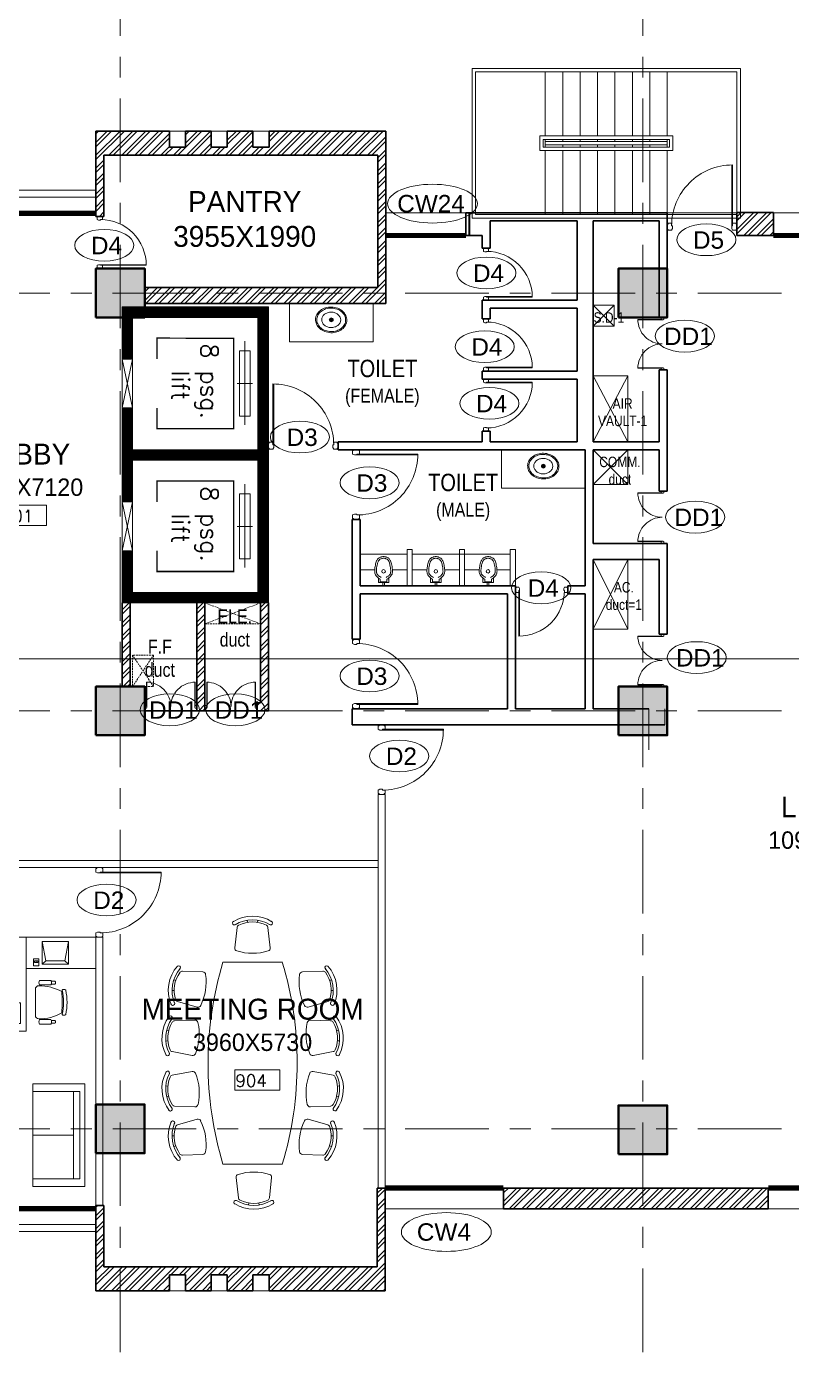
# Model space of a CAD drawing. Header units: millimetres. Extents: x 24487468 to 24959437, y -333213 to 842934.
# Drawn here: x 24738938 to 24749914, y 480917 to 500037 of the extents above; entities that cross this region are included whole.
import ezdxf

# ---------------------------------------------------------------- set-up
doc = ezdxf.new("R2010")
doc.units = ezdxf.units.MM
doc.header["$MEASUREMENT"] = 0
doc.linetypes.add('Centreline', pattern=[21, 12, -3, 3, -3])
doc.linetypes.add('DASHED2', pattern=[0.375, 0.25, -0.125])
doc.layers.get('0').update_dxf_attribs({"lineweight": 5})
for name, color, linetype, lineweight in [('A 0.13 dw', 175, 'Continuous', 5), ('A 0.13furniture', 30, 'Continuous', 0), ('A 0.13parapet partition', 32, 'Continuous', 13), ('A DW', 27, 'Continuous', 13), ('A-DIM', 155, 'Continuous', 9), ('AA-revised text', 52, 'Continuous', 9), ('COLUMN', 12, 'Continuous', 40), ('D-DIM', 63, 'Continuous', 15), ('DIM', 183, 'Continuous', 5), ('Fixture', 181, 'Continuous', 9), ('HACTH', 8, 'Continuous', 0), ('hatch', 9, 'Continuous', 0), ('p1 plan grid lck', 6, 'Continuous', 5), ('room number', 99, 'Continuous', 20), ('stair', 231, 'Continuous', 13), ('text', 7, 'Continuous', 15), ('TEXT ROOM', 3, 'Continuous', 15), ('wall', 53, 'Continuous', 15), ('Wall1', 37, 'Continuous', 30), ('WALL2', 4, 'Continuous', 15), ('win shutters', 140, 'Continuous', 25), ('WINDOWS', 4, 'Continuous', 9)]:
    doc.layers.add(name, color=color, linetype=linetype, lineweight=lineweight)
doc.styles.add('arial', font='times.ttf')
doc.styles.add('ATTR', font='romans.shx', dxfattribs={"width": 0.8, "height": 0.48})
doc.styles.add('LABEL', font='arial.ttf', dxfattribs={"height": 18})
doc.styles.add('ordinary', font='arial.ttf')
doc.styles.add('ROMANS', font='romans__.ttf')
doc.styles.add('sansserif', font='sanss___.ttf')

# ---------------------------------------------------------------- blocks, each defined once
blk = doc.blocks.new('column 350')
at = {"layer": 'COLUMN', "ltscale": 100}
h = blk.add_hatch(color=256, dxfattribs=at)
h.dxf.hatch_style = 1
h.paths.add_polyline_path([(1327.5, 1037.5), (627.5, 1037.5), (627.5, 337.5), (1327.5, 337.5)])
blk.add_lwpolyline([(627.5, 1037.5), (1327.5, 1037.5), (1327.5, 337.5), (627.5, 337.5)], close=True, dxfattribs=at)
blk = doc.blocks.new('fdfsdf')
at = {"layer": 'D-DIM', "linetype": 'Continuous', "ltscale": 1000, "const_width": 150}
blk.add_lwpolyline([(942, 1688), (1617, 1688), (1617, -262), (-433, -262), (-433, 1688), (242, 1688)], dxfattribs=at)
at = {"layer": 'hatch'}
for p, q in [((1059, 0), (123, 0)), ((591, -107), (591, 109))]:
    blk.add_line(p, q, dxfattribs=at)
at = {"layer": 'WALL2'}
for p, q in [((123, 0), (0, 0)), ((1199, 0), (1059, 0))]:
    blk.add_line(p, q, dxfattribs=at)
at = {"layer": 'WALL2', "linetype": 'Continuous', "ltscale": 1000, "const_width": 20}
blk.add_lwpolyline([(242, 1263), (-58, 1263), (-58, 163), (1242, 163), (1242, 1263), (942, 1263)], dxfattribs=at)
at = {"layer": 'WALL2'}
blk.add_lwpolyline([(1059, -76), (123, -76), (123, 76), (1059, 76)], close=True, dxfattribs=at)
blk = doc.blocks.new('fewe')
at = {"layer": 'A DW', "ltscale": 1000}
for p, q in [((750, 1950), (1450, 2100)), ((750, 2100), (1450, 1950)), ((750, 2100), (1450, 2100)), ((1450, 1950), (750, 1950))]:
    blk.add_line(p, q, dxfattribs=at)
at = {"layer": 'D-DIM', "linetype": 'Continuous', "ltscale": 1000}
for points in [[(750, 1950), (750, 2100), (0, 2100), (0, 0), (2200, 0), (2200, 2100), (1450, 2100), (1450, 1950)], [(750, 1950), (150, 1950), (150, 150), (2050, 150), (2050, 1950), (1450, 1950)]]:
    blk.add_lwpolyline(points, dxfattribs=at)
at = {"layer": 'D-DIM', "linetype": 'Continuous'}
blk.add_blockref('fdfsdf', (508, 337), dxfattribs=at)
at = {"layer": 'AA-revised text', "ltscale": 1000, "insert": (1713, 720), "char_height": 250, "width": 1259.28, "attachment_point": 1, "rotation": 180, "style": 'sansserif'}
blk.add_mtext('\\pi40.354;{\\Fromans|c0;8 psg.\\P\\pi427.26;lift}', dxfattribs=at)
blk = doc.blocks.new('S')
at = {"layer": 'stair', "extrusion": (0, 0, -1), "xscale": -1, "zscale": -1, "rotation": 270.0000000800413}
for p in [(-19800978, -159842), (-19800978, -161892)]:
    blk.add_blockref('fewe', p, dxfattribs=at)
blk = doc.blocks.new('Door1000-flat-3')
at = {"layer": 'A 0.13 dw'}
for p, q in [((-38, 0), (-38, -12)), ((38, 0), (-38, 0)), ((-38, -12), (-50, -12)), ((-50, -12), (-50, -63)), ((-50, -63), (-25, -75)), ((-25, -75), (12, -75)), ((12, -75), (12, -63)), ((12, -63), (50, -63)), ((38, -12), (38, 0)), ((50, -12), (38, -12)), ((50, -63), (50, -12)), ((-50, -937), (-25, -925)), ((-50, -988), (-50, -937)), ((-25, -925), (12, -925)), ((12, -925), (12, -937)), ((12, -925), (886, -925)), ((12, -937), (50, -937)), ((12, -937), (886, -937)), ((50, -937), (50, -988)), ((-38, -988), (-50, -988)), ((-38, -1000), (-38, -988)), ((38, -1000), (-38, -1000)), ((50, -988), (38, -988)), ((38, -988), (38, -1000))]:
    blk.add_line(p, q, dxfattribs=at)
blk.add_lwpolyline([(886, -937), (886, -937, 0.414214), (12, -63)], format="xyb", dxfattribs=at)
blk = doc.blocks.new('URINAL-flat-2-flat-1')
at = {"layer": 'Fixture'}
for p, q in [((34889, -102468), (34850, -102468)), ((34898, -102606), (34898, -102366)), ((34850, -102492), (34889, -102492))]:
    blk.add_line(p, q, dxfattribs=at)
for points in [[(34803, -102431, 0.015307), (34788, -102408, 0.030235), (34770, -102387, 0.085356), (34740, -102364, 0.063817), (34717, -102355, 0.036492), (34698, -102352, 0.026744), (34678, -102352, 0.018274), (34658, -102353, 0.011125), (34636, -102356, 0.014084), (34600, -102362, 0.025138), (34565, -102370, 0.031939), (34540, -102380, 0.032616), (34523, -102389, 0.107254), (34494, -102415, 0.068619), (34485, -102434, 0.025503), (34482, -102447, 0.015887), (34479, -102459, 0.009468), (34476, -102479)], [(34803, -102528, -0.015299), (34787, -102551, -0.030229), (34770, -102572, -0.085355), (34740, -102595, -0.063823), (34717, -102604, -0.036496), (34698, -102607, -0.026747), (34678, -102607, -0.018276), (34657, -102606, -0.011126), (34636, -102603, -0.014084), (34600, -102597, -0.025138), (34565, -102589, -0.031939), (34540, -102579, -0.032616), (34523, -102570, -0.107254), (34494, -102543, -0.068619), (34485, -102524, -0.025503), (34482, -102512, -0.015887), (34479, -102499, -0.009468), (34476, -102479)], [(34777, -102444, 0.008503), (34763, -102422, 0.017924), (34752, -102408, 0.030377), (34741, -102396, 0.126288), (34715, -102381, 0.028405), (34706, -102379, 0.02339), (34696, -102377, 0.02717), (34679, -102377, 0.018325), (34660, -102378, 0.011123), (34640, -102380, 0.018446), (34598, -102387, 0.021502), (34573, -102394, 0.022313), (34555, -102400, 0.029677), (34540, -102407, 0.038753), (34528, -102415, 0.155552), (34509, -102442, 0.025477), (34506, -102452, 0.015887), (34504, -102463, 0.009489), (34501, -102482)], [(34777, -102515, -0.008503), (34762, -102537, -0.017924), (34752, -102551, -0.030377), (34741, -102563, -0.126288), (34715, -102578, -0.028405), (34706, -102580, -0.02339), (34696, -102582, -0.02717), (34679, -102582, -0.018325), (34660, -102581, -0.011123), (34640, -102579, -0.018446), (34598, -102571, -0.021502), (34573, -102565, -0.022313), (34555, -102559, -0.029677), (34540, -102552, -0.038753), (34528, -102543, -0.155552), (34509, -102516, -0.025477), (34506, -102507, -0.015887), (34504, -102495, -0.009489), (34501, -102476)]]:
    blk.add_lwpolyline(points, format="xyb", dxfattribs=at)
for points in [[(34786, -102405), (34850, -102405), (34850, -102555), (34785, -102555)], [(34803, -102431), (34839, -102431), (34839, -102528), (34803, -102528)]]:
    blk.add_lwpolyline(points, dxfattribs=at)
blk.add_circle((34690, -102479), 25.6, dxfattribs=at)
blk = doc.blocks.new('eg e-flat-1')
at = {"layer": 'Fixture'}
for p, q in [((-349, 195), (-349, -355)), ((851, 195), (851, -355)), ((269, -41), (232, -41)), ((251, -59), (251, -22)), ((851, -355), (-349, -355))]:
    blk.add_line(p, q, dxfattribs=at)
at = {"layer": 'Fixture', "linetype": 'Continuous'}
for points in [[(475, -48, 0.117634), (461, 21, 0.104469), (414, 84, 0.090016), (344, 126, 0.08192), (256, 144, 0.08192), (168, 132, 0.090016), (96, 95, 0.104469), (44, 35, 0.117634), (26, -33, 0.117634), (40, -102, 0.104469), (87, -166, 0.090016), (157, -207, 0.08192), (245, -225, 0.08192), (333, -213, 0.090016), (405, -176, 0.104469), (457, -116, 0.117634)], [(458, -44, 0.118622), (444, 19, 0.104678), (399, 76, 0.089562), (334, 113, 0.081185), (253, 128, 0.081185), (171, 116, 0.089562), (106, 80, 0.104678), (59, 25, 0.118622), (43, -38, 0.118622), (57, -100, 0.104678), (102, -157, 0.089562), (167, -194, 0.081185), (248, -209, 0.081185), (330, -197, 0.089562), (396, -162, 0.104678), (442, -106, 0.118622)], [(387, -42, 0.118283), (377, -1, 0.104607), (348, 37, 0.089718), (305, 61, 0.081436), (252, 70, 0.081436), (198, 62, 0.089718), (155, 39, 0.104607), (124, 2, 0.118283), (114, -39, 0.118283), (124, -80, 0.104607), (153, -118, 0.089718), (196, -142, 0.081436), (249, -152, 0.081436), (303, -143, 0.089718), (346, -120, 0.104607), (377, -83, 0.118283)]]:
    blk.add_lwpolyline(points, format="xyb", close=True, dxfattribs=at)
at = {"layer": 'Fixture'}
for radius in [27.6, 18.4]:
    blk.add_circle((251, -41), radius, dxfattribs=at)
blk = doc.blocks.new('md1')
at = {"layer": 'A 0.13 dw'}
for p, q in [((-924, 1799), (-936, 1799)), ((-936, 1799), (-936, 1748)), ((-936, 1748), (-911, 1736)), ((-924, 1811), (-924, 1799)), ((-848, 1811), (-924, 1811)), ((-911, 1736), (-874, 1736)), ((-874, 1736), (-874, 1748)), ((-874, 1748), (-836, 1748)), ((-874, 1748), (0, 1748)), ((-874, 1736), (0, 1736)), ((-848, 1799), (-848, 1811)), ((-836, 1799), (-848, 1799)), ((-836, 1748), (-836, 1799)), ((-936, 0), (-911, 12)), ((-936, -51), (-936, 0)), ((-911, 12), (-874, 12)), ((-874, 12), (-874, 0)), ((-874, 12), (0, 12)), ((-874, 0), (-836, 0)), ((-874, 0), (0, 0)), ((-836, 0), (-836, -51)), ((-924, -51), (-936, -51)), ((-924, -63), (-924, -51)), ((-848, -63), (-924, -63)), ((-836, -51), (-848, -51)), ((-848, -51), (-848, -63))]:
    blk.add_line(p, q, dxfattribs=at)
for points in [[(0, 1748), (0, 1748, -0.414214), (-874, 874)], [(0, 0), (0, 0, 0.414214), (-874, 874)]]:
    blk.add_lwpolyline(points, format="xyb", dxfattribs=at)
blk = doc.blocks.new('tiolet2')
at = {"ltscale": 100}
for p, q in [((-464, -320), (-464, -908)), ((-234, -550), (-234, -320))]:
    blk.add_line(p, q, dxfattribs=at)
at = {"layer": 'A 0.13parapet partition', "linetype": 'Continuous', "extrusion": (7.45024e-07, -7.45024e-07, 1)}
for p, q in [((-3934, 1445), (-3934, 1969, 0)), ((-3934, 1969, 0), (-3859, 1969, 0)), ((-3859, 1445, 0), (-3859, 1969, 0)), ((-3184, 1445, 0), (-3184, 1969, 0)), ((-3184, 1969, 0), (-3109, 1969, 0)), ((-3109, 1445, 0), (-3109, 1969, 0)), ((-2454, 1445, 0), (-2454, 1969, 0)), ((-2454, 1969, 0), (-2379, 1969, 0)), ((-2379, 1445, 0), (-2379, 1969, 0))]:
    blk.add_line(p, q, dxfattribs=at)
at = {"layer": 'Fixture', "extrusion": (7.45024e-07, -7.45024e-07, 1)}
for p, q in [((-4609, 1899, 0), (-3934, 1899, 0)), ((-3859, 1899, 0), (-2984, 1899, 0)), ((-3109, 1899, 0), (-2454, 1899, 0)), ((-4144, 1674, 0), (-3934, 1674, 0)), ((-3394, 1674, 0), (-3184, 1674, 0)), ((-2644, 1674, 0), (-2454, 1674, 0))]:
    blk.add_line(p, q, dxfattribs=at)
at = {"layer": 'Fixture', "extrusion": (-7.45024e-07, -7.45024e-07, 1)}
for p, q in [((-4399, 1674, 0), (-4610, 1674, 0)), ((-3649, 1674, 0), (-3860, 1674, 0)), ((-2899, 1674, 0), (-3110, 1674, 0))]:
    blk.add_line(p, q, dxfattribs=at)
at = {"layer": 'HACTH', "ltscale": 100}
for p, q in [((-964, 5175), (-1264, 5475)), ((-1264, 5175), (-964, 5475)), ((-964, 5475), (-1264, 5475)), ((-964, 5475), (-964, 5175)), ((-1264, 5175), (-964, 5175)), ((-764, 4462), (-1264, 4462)), ((-1264, 4462), (-764, 3515)), ((-1264, 3515), (-764, 4462)), ((-764, 4462), (-764, 3515)), ((-1264, 3400), (-764, 2900)), ((-1264, 2900), (-764, 3400)), ((-764, 3400), (-764, 2900)), ((-1264, 2900), (-764, 2900)), ((-764, 825), (-1264, 1825)), ((-1264, 825), (-764, 1825)), ((-764, 1825), (-764, 825)), ((-764, 825), (-1264, 825))]:
    blk.add_line(p, q, dxfattribs=at)
at = {"layer": 'hatch', "ltscale": 100}
blk.add_line((-464, -320), (-464, -550), dxfattribs=at)
at = {"layer": 'Wall1', "ltscale": 100}
for p, q in [((-3041, 6475), (-3041, 6800)), ((-3041, 6800), (-200, 6800)), ((-200, 5295), (-200, 6800)), ((-2744, 6685), (-2744, 6295)), ((-1494, 6685), (-2744, 6685)), ((-1494, 6685), (-1494, 5545)), ((-315, 6685), (-1264, 6685)), ((-1264, 6685), (-1264, 3515)), ((-315, 5295), (-315, 6685)), ((-3041, 6475), (-2976, 6475)), ((-3041, 6475), (-2859, 6475)), ((-2859, 6475), (-2859, 6295)), ((-2859, 6295), (-2744, 6295)), ((-2859, 5545), (-2859, 5280)), ((-1494, 5545), (-2859, 5545)), ((-1264, 5650), (-1264, 3520)), ((-2744, 5430), (-2744, 5280)), ((-1494, 5430), (-2744, 5430)), ((-1494, 5430), (-1494, 4530)), ((-2859, 5280), (-2744, 5280)), ((-200, 5295), (-315, 5295)), ((-2859, 4530), (-2859, 4415)), ((-2859, 4530), (-1494, 4530)), ((-2859, 4415), (-1494, 4415)), ((-1494, 4415), (-1494, 3515)), ((-315, 3515), (-315, 4545)), ((-200, 4545), (-315, 4545)), ((-200, 3400), (-200, 4545)), ((-2859, 3665), (-2859, 3515)), ((-2744, 3665), (-2859, 3665)), ((-2744, 3665), (-2744, 3515)), ((-4924, 3515), (-2859, 3515)), ((-4924, 3515), (-4924, 3400)), ((-2744, 3515), (-1494, 3515)), ((-1264, 3515), (-1079, 3515)), ((-1164, 3515), (-315, 3515)), ((-4924, 3400), (-1379, 3400)), ((-1379, 3400), (-1379, 1445)), ((-1264, 3400), (-1264, 2055)), ((-1264, 3400), (-315, 3400)), ((-1264, 3400), (-1079, 3400)), ((-1264, 3290), (-1264, 2055)), ((-1164, 3400), (-315, 3400)), ((-315, 2805), (-315, 3400)), ((-200, 2805), (-200, 3405)), ((-200, 2805), (-315, 2805)), ((-4724, 680), (-4724, 2400)), ((-4609, 2400), (-4724, 2400)), ((-4609, 1445), (-4609, 2400)), ((-200, 2055), (-1264, 2055)), ((-200, 2055), (-1264, 2055)), ((-200, 750), (-200, 2055)), ((-1264, 1825), (-1264, -320)), ((-315, 1825), (-1264, 1825)), ((-315, 750), (-315, 1825)), ((-4609, 1445), (-2379, 1445)), ((-2379, 1445), (-2379, -320)), ((-1629, 1445), (-1379, 1445)), ((-1629, 1330), (-1629, 1445)), ((-4609, 680), (-4609, 1330)), ((-4609, 1330), (-2494, 1330)), ((-2494, -320), (-2494, 1330)), ((-2379, -320), (-2379, 1295)), ((-1629, 1330), (-1379, 1330)), ((-1379, 1330), (-1379, -320)), ((-4609, 680), (-4724, 680)), ((-200, 750), (-315, 750)), ((-4724, -320), (-4724, -550)), ((-2494, -320), (-4724, -320)), ((-1379, -320), (-2379, -320)), ((-464, -320), (-1264, -320)), ((-234, -550), (-4724, -550))]:
    blk.add_line(p, q, dxfattribs=at)
at = {"layer": 'A 0.13 dw', "xscale": 0.7499724901504649, "yscale": 0.7499724901504649, "zscale": 0.7499724901504649}
for p in [(-2802, 6295), (-2802, 5280)]:
    blk.add_blockref('Door1000-flat-3', p, dxfattribs=at)
at = {"layer": 'A 0.13 dw', "yscale": 0.7499724901504649, "zscale": 0.7499724901504649}
for p, xscale, rotation in [((-2802, 3665), -0.7499724901504649, 180), ((-1629, 1388), 0.7499724901504649, 270)]:
    blk.add_blockref('Door1000-flat-3', p, dxfattribs=dict(at, xscale=xscale, rotation=rotation))
at = {"layer": 'A 0.13 dw', "xscale": -1}
for p, rotation in [((-4924, 3458), 270), ((-4666, 2400), 180)]:
    blk.add_blockref('Door1000-flat-3', p, dxfattribs=dict(at, rotation=rotation))
at = {"layer": 'A 0.13 dw'}
blk.add_blockref('Door1000-flat-3', (-4666, 680), dxfattribs=at)
at = {"layer": 'Fixture', "extrusion": (7.45024e-07, -7.45024e-07, 1), "xscale": -1, "rotation": 89.99999733613608}
for p in [(-106751, 36343, 0), (-106001, 36343, 0), (-105251, 36343, 0)]:
    blk.add_blockref('URINAL-flat-2-flat-1', p, dxfattribs=at)
at = {"layer": 'wall'}
for p in [(-5274, 5305), (-2230, 3205)]:
    blk.add_blockref('eg e-flat-1', p, dxfattribs=at)
at = {"layer": 'WALL2', "xscale": -0.4001994771859112, "yscale": 0.4001994771859112, "zscale": 0.4001994771859112}
blk.add_blockref('md1', (-622, 4570), dxfattribs=at)
at = {"layer": 'WALL2', "xscale": 0.4001994771859112, "yscale": 0.4001994771859112, "zscale": 0.4001994771859112, "rotation": 180}
for p in [(-622, 2780), (-622, 725)]:
    blk.add_blockref('md1', p, dxfattribs=at)
at = {"layer": 'text', "attachment_point": 2, "style": 'LABEL'}
for s, insert, char_height, width in [('\\pi-450,l600,t600;{\\fTechnic|b0|i0|c2|p2; S.D-1}', (-1137, 5373), 150, 4499.81), ('{\\fTechnic|b0|i0|c2|p2;TOILET\\P\\H0.8x;(FEMALE)}', (-4289, 4692), 250, 5130.9), ('\\pi-450,l600,t600;{\\fTechnic|b0|i0|c2|p2;AIR \\PVAULT-1}', (-916, 4139), 150, 4499.81), ('\\pi-450,l600,t600;{\\fTechnic|b0|i0|c2|p2;COMM.\\Pduct}', (-955, 3300), 150, 4499.81), ('{\\fTechnic|b0|i0|c2|p2;TOILET\\P\\H0.8x;(MALE)}', (-3130, 3055), 250, 5990.03), ('\\pi-450,l600,t600;{\\fTechnic|b0|i0|c2|p2;AC.\\Pduct=1}', (-898, 1500), 150, 4499.81)]:
    blk.add_mtext(s, dxfattribs=dict(at, insert=insert, char_height=char_height, width=width))
blk = doc.blocks.new('GHE3')
for p, q in [((-240, -75), (-208, -347)), ((240, -75), (208, -347)), ((-72, -445), (-67, -417)), ((72, -445), (67, -417))]:
    blk.add_line(p, q)
for centre, radius, start, end in [((0, -723), 723, 72.9702, 107.0298), ((-200, -70), 40, 107.0298, 186.638), ((200, -70), 40, 353.362, 72.9702), ((-168, -342), 40, 186.638, 243.2448), ((168, -342), 40, 296.7552, 353.362), ((-244, -407), 25.7, 44.8037, 252.3226), ((0, -8), 493, 237.851, 302.149), ((0, -8), 443, 237.7706, 302.2294), ((0, -8), 414, 243.2448, 296.7552), ((244, -407), 25.7, 287.6774, 135.1963)]:
    blk.add_arc(centre, radius, start, end)
blk = doc.blocks.new('A$C5AC834D6')
at = {"layer": 'A 0.13furniture'}
for p, q in [((1220, 2767), (1219, 2733)), ((1846, 2854), (1855, 2821)), ((2017, 2867), (2014, 2833)), ((2249, 2445), (2186, 2764)), ((925, 2275), (911, 2600)), ((1051, 2740), (1062, 2708)), ((1485, 2365), (1397, 2678)), ((1683, 2401), (1695, 2725)), ((771, 1955), (771, 1007)), ((3989, 1955), (3989, 1007)), ((555, 1745), (232, 1708)), ((4221, 1767), (4543, 1730)), ((116, 1547), (150, 1541)), ((4660, 1569), (4626, 1563)), ((116, 1376), (150, 1382)), ((4660, 1398), (4626, 1404)), ((555, 1178), (232, 1215)), ((4221, 1200), (4543, 1237)), ((3835, 687), (3849, 362)), ((2501, 517), (2564, 198)), ((3067, 561), (3055, 237)), ((3275, 597), (3363, 284)), ((3540, 195), (3541, 229)), ((3709, 222), (3698, 254)), ((2734, 95), (2736, 129)), ((2904, 109), (2895, 141))]:
    blk.add_line(p, q, dxfattribs=at)
for centre, radius, start, end in [((1217, 2243), 583, 66.9542, 131.2521), ((1217, 2243), 524, 66.8737, 131.3326), ((1428, 2755), 30.5, 233.9068, 81.4258), ((1647, 2793), 30.5, 112.1715, 319.6904), ((1972, 2345), 583, 62.3451, 126.6431), ((1972, 2345), 524, 62.2646, 126.7235), ((1742, 2723), 47.4, 121.2492, 177.856), ((1972, 2345), 490, 67.7389, 121.2492), ((2140, 2755), 47.4, 11.1321, 67.7389), ((2223, 2838), 30.5, 229.2977, 76.8167), ((857, 2664), 30.5, 116.7805, 324.2995), ((958, 2602), 47.4, 125.8583, 182.4651), ((1217, 2243), 490, 72.348, 125.8583), ((1352, 2665), 47.4, 15.7412, 72.348), ((1440, 2352), 47.4, 296.1329, 15.7412), ((1730, 2399), 47.4, 177.856, 257.4643), ((1906, 3188), 856, 257.4643, 291.5239), ((2202, 2436), 47.4, 291.5239, 11.1321), ((2380, -3395), 5587, 73.262, 106.738), ((972, 2278), 47.4, 182.4651, 262.0733), ((1083, 3079), 856, 262.0733, 296.1329), ((633, 1461), 583, 147.851, 212.149), ((633, 1461), 524, 147.7706, 212.2294), ((161, 1750), 30.5, 314.8037, 162.3226), ((238, 1661), 47.4, 96.638, 153.2448), ((560, 1698), 47.4, 17.0298, 96.638), ((-213, 1461), 856, 342.9702, 17.0298), ((4989, 1483), 856, 162.9702, 197.0298), ((4215, 1720), 47.4, 83.362, 162.9702), ((4538, 1683), 47.4, 26.7552, 83.362), ((4143, 1483), 490, 333.2448, 26.7552), ((4615, 1772), 30.5, 17.6774, 225.1963), ((4143, 1483), 524, 327.7706, 32.2294), ((4143, 1483), 583, 327.851, 32.149), ((633, 1461), 490, 153.2448, 206.7552), ((161, 1173), 30.5, 197.6774, 45.1963), ((238, 1262), 47.4, 206.7552, 263.362), ((560, 1225), 47.4, 263.362, 342.9702), ((4215, 1247), 47.4, 197.0298, 276.638), ((4538, 1284), 47.4, 276.638, 333.2448), ((4615, 1195), 30.5, 134.8037, 342.3226), ((2380, 6358), 5587, 253.262, 286.738), ((3320, 610), 47.4, 116.1329, 195.7412), ((3677, -116), 856, 82.0733, 116.1329), ((3788, 685), 47.4, 2.4651, 82.0733), ((2548, 526), 47.4, 111.5239, 191.1321), ((2844, -226), 856, 77.4643, 111.5239), ((3020, 563), 47.4, 357.856, 77.4643), ((3008, 239), 47.4, 301.2492, 357.856), ((3332, 207), 30.5, 53.9068, 261.4258), ((3543, 719), 583, 246.9542, 311.2521), ((3543, 719), 524, 246.8737, 311.3326), ((3409, 297), 47.4, 195.7412, 252.348), ((3543, 719), 490, 252.348, 305.8583), ((3802, 360), 47.4, 305.8583, 2.4651), ((3903, 298), 30.5, 296.7805, 144.2995), ((2527, 124), 30.5, 49.2977, 256.8167), ((2778, 617), 583, 242.3451, 306.6431), ((2778, 617), 524, 242.2646, 306.7235), ((2610, 208), 47.4, 191.1321, 247.7389), ((2778, 617), 490, 247.7389, 301.2492), ((3103, 169), 30.5, 292.1715, 139.6904)]:
    blk.add_arc(centre, radius, start, end, dxfattribs=at)
at = {"layer": 'A 0.13furniture', "yscale": 1.184075891309476, "zscale": 1.184075891312793}
for p, xscale, rotation in [((2777, 2335), -1.184075891309513, 175.5059231197664), ((3541, 2233), -1.184075891313681, 170.8968599599505), ((1219, 729), -1.184075891313681, 350.8968599599505), ((1973, 627), -1.184075891309513, 355.5059231197664)]:
    blk.add_blockref('GHE3', p, dxfattribs=dict(at, xscale=xscale, rotation=rotation))
blk = doc.blocks.new('SEC')
at = {"layer": 'HACTH', "ltscale": 100}
blk.add_lwpolyline([(-34685, 0), (0, 0), (0, 3449), (-425, 2854)], dxfattribs=at)
blk = doc.blocks.new('*U36')
at = {"layer": 'room number'}
blk.add_lwpolyline([(46, 40), (46, 240), (491, 240), (491, 40)], close=True, dxfattribs=at)
at = {"layer": 'room number', "style": 'ROMANS'}
blk.add_attdef('ROOM_NUM', (53, 73), '', height=120, dxfattribs=at)
blk = doc.blocks.new('EEXIT')
at = {"layer": 'WINDOWS', "lineweight": 0}
for p, q in [((0, 4581), (-2150, 4581)), ((-2150, 4581), (-2150, 2781)), ((-50, 4531), (-2100, 4531)), ((-2100, 4531), (-2100, 2753)), ((-2100, 4531), (-1180, 4531)), ((-50, 4531), (-50, 2781)), ((0, 4581), (0, 2753)), ((-2100, 3531), (-1180, 3531)), ((-1180, 3611), (-1180, 1700)), ((-1180, 3611), (-970, 3611)), ((-1130, 3561), (-1130, 1750)), ((-1130, 3561), (-1020, 3561)), ((-1130, 3531), (-1020, 3531)), ((-1100, 3531), (-1100, 1781)), ((-1050, 3531), (-1050, 1781)), ((-1020, 3561), (-1020, 1750)), ((-970, 3611), (-970, 1700)), ((-970, 3531), (-50, 3531)), ((-2100, 3281), (-1180, 3281)), ((-1130, 3281), (-1100, 3281)), ((-1050, 3281), (-1020, 3281)), ((-970, 3281), (-50, 3281)), ((-2100, 3031), (-1180, 3031)), ((-1130, 3031), (-1100, 3031)), ((-1050, 3031), (-1020, 3031)), ((-970, 3031), (-50, 3031)), ((-2150, 2781), (-2150, 731)), ((-2100, 2781), (-1180, 2781)), ((-2100, 2753), (-2100, 781)), ((-1130, 2781), (-1100, 2781)), ((-1050, 2781), (-1020, 2781)), ((-970, 2781), (-50, 2781)), ((-50, 2781), (-50, 781)), ((0, 2753), (0, 731)), ((-2100, 2531), (-1180, 2531)), ((-1130, 2531), (-1100, 2531)), ((-1050, 2531), (-1020, 2531)), ((-970, 2531), (-50, 2531)), ((-2100, 2281), (-1180, 2281)), ((-1130, 2281), (-1100, 2281)), ((-1050, 2281), (-1020, 2281)), ((-970, 2281), (-50, 2281)), ((-2100, 2031), (-1180, 2031)), ((-1130, 2031), (-1100, 2031)), ((-1050, 2031), (-1020, 2031)), ((-970, 2031), (-50, 2031)), ((-2100, 1781), (-1180, 1781)), ((-1020, 1781), (-1130, 1781)), ((-1020, 1750), (-1130, 1750)), ((-1050, 1781), (-1020, 1781)), ((-970, 1781), (-50, 1781)), ((-970, 1700), (-1180, 1700)), ((-2100, 781), (-1180, 781)), ((-50, 781), (-2100, 781)), ((0, 731), (-2150, 731))]:
    blk.add_line(p, q, dxfattribs=at)
blk = doc.blocks.new('Production Armchair 1-flat-3-flat-1')
at = {"layer": 'A 0.13furniture'}
for p, q in [((175, 302), (224, 302)), ((175, 262), (225, 262)), ((231, 315), (393, 315)), ((231, 250), (393, 250)), ((454, 189), (454, -188)), ((175, -261), (225, -261)), ((175, -300), (224, -300)), ((231, -248), (393, -248)), ((231, -313), (393, -313))]:
    blk.add_line(p, q, dxfattribs=at)
for centre, radius, start, end in [((402, -433), 672, 89.8784, 119.0931), ((185, 282), 21.8, 114.8953, 245.3358), ((284, 282), 62.8, 148.9511, 211.0489), ((340, 282), 62.8, 328.9511, 31.0489), ((405, 190), 48.9, 359.252, 92.1864), ((804, 0), 804, 167.6021, 192.3979), ((44, 156), 30.3, 34.2916, 145.7084), ((854, 0), 804, 167.6021, 192.3979), ((1965, 0), 1896, 175.3453, 184.606), ((44, -156), 30.3, 214.2902, 325.7098), ((402, 435), 672, 240.894, 270.1219), ((405, -188), 48.9, 267.8132, 0.748), ((185, -280), 21.8, 114.6645, 245.1044), ((284, -281), 62.8, 148.9511, 211.0489), ((340, -281), 62.8, 328.9511, 31.0489)]:
    blk.add_arc(centre, radius, start, end, dxfattribs=at)
at = {"layer": 'A 0.13furniture', "style": 'ATTR', "text_generation_flag": 4, "width": 0.8, "flags": 9}
blk.add_attdef('ESTCODE', (0, 0), '', height=0.126, rotation=270, dxfattribs=at)
blk = doc.blocks.new('Executive Armchair 1-flat-5-flat-1')
at = {"layer": 'A 0.13furniture'}
for p, q in [((-80.00175, 209.8875), (-430.05475, 209.8875)), ((-207.9205, 299.7425), (-369.9195, 299.7425)), ((-207.9205, 234.94), (-369.9195, 234.94)), ((-152.609, 286.8125), (-201.71775, 286.7925)), ((-152.68875, 247.275), (-200.6105, 247.28)), ((-80.00175, -209.89), (-80.00175, 209.8875)), ((0, 210), (-30.0025, 210)), ((0, 210), (0, -210)), ((-53.85975, 45), (-80.00175, 45)), ((-80.00175, -45), (-53.8405, -45)), ((-80.00175, -209.89), (-430.001, -209.89)), ((-207.9205, -234.9425), (-369.9195, -234.9425)), ((-207.9205, -299.745), (-369.9195, -299.745)), ((-152.609, -286.815), (-201.71775, -286.795)), ((-152.68875, -247.2775), (-200.6105, -247.2825)), ((0, -210), (-30.0025, -210))]:
    blk.add_line(p, q, dxfattribs=at)
for centre, radius, start, end in [((439.44675, 0.11), 894.44925, 166.435999999, 193.5788), ((-316.09875, 267.3425), 62.82115, 148.951400001, 211.048700002), ((-261.74125, 267.3425), 62.82123, 328.951400001, 31.04859), ((-161.7745, 267.0625), 21.77348, 294.664000001, 65.104889999), ((839.5795, 0), 894.58, 166.423299999, 193.576700001), ((-316.099, -267.3425), 62.821, 148.951299998, 211.048700002), ((-261.741, -267.3425), 62.821, 328.951299998, 31.04867), ((-161.7745, -267.065), 21.77342, 294.894900003, 65.336150001)]:
    blk.add_arc(centre, radius, start, end, dxfattribs=at)
at = {"layer": 'A 0.13furniture', "style": 'ATTR', "text_generation_flag": 4, "width": 0.8, "flags": 9}
blk.add_attdef('ESTCODE', (0, 0), '', height=0.1199, rotation=90, dxfattribs=at)
blk = doc.blocks.new('Executive Armchair 1-flat-6-flat-1')
at = {"layer": 'A 0.13furniture'}
for p, q in [((-80.00175, 209.8875), (-430.05475, 209.8875)), ((-207.9205, 299.7425), (-369.9195, 299.7425)), ((-207.9205, 234.94), (-369.9195, 234.94)), ((-152.609, 286.8125), (-201.71775, 286.7925)), ((-152.68875, 247.275), (-200.6105, 247.28)), ((-80.00175, -209.89), (-80.00175, 209.8875)), ((0, 210), (-30.0025, 210)), ((0, 210), (0, -210)), ((-53.85975, 45), (-80.00175, 45)), ((-80.00175, -45), (-53.8405, -45)), ((-80.00175, -209.89), (-430.001, -209.89)), ((-207.9205, -234.9425), (-369.9195, -234.9425)), ((-207.9205, -299.745), (-369.9195, -299.745)), ((-152.609, -286.815), (-201.71775, -286.795)), ((-152.68875, -247.2775), (-200.6105, -247.2825)), ((0, -210), (-30.0025, -210))]:
    blk.add_line(p, q, dxfattribs=at)
for centre, radius, start, end in [((439.44675, 0.11), 894.44925, 166.435999999, 193.5788), ((-316.09875, 267.3425), 62.82115, 148.951400001, 211.048700002), ((-261.74125, 267.3425), 62.82123, 328.951400001, 31.04859), ((-161.7745, 267.0625), 21.77348, 294.664000001, 65.104889999), ((839.5795, 0), 894.58, 166.423299999, 193.576700001), ((-316.099, -267.3425), 62.821, 148.951299998, 211.048700002), ((-261.741, -267.3425), 62.821, 328.951299998, 31.04867), ((-161.7745, -267.065), 21.77342, 294.894900003, 65.336150001)]:
    blk.add_arc(centre, radius, start, end, dxfattribs=at)
at = {"layer": 'A 0.13furniture', "style": 'ATTR', "text_generation_flag": 4, "width": 0.8, "flags": 9}
blk.add_attdef('ESTCODE', (0, 0), '', height=0.1199, rotation=90, dxfattribs=at)
blk = doc.blocks.new('ASD-flat-1-flat-1')
at = {"layer": 'A 0.13furniture'}
for p, q in [((552383, -73628), (551383, -73628)), ((551383, -73628), (551383, -74078)), ((551777, -74017), (551777, -73692)), ((551827, -73967), (551777, -73692)), ((551777, -73692), (552152, -73692)), ((552152, -73692), (552102, -73967)), ((552152, -73692), (552152, -74017)), ((551777, -74017), (551827, -73967)), ((552102, -73967), (551827, -73967)), ((552102, -73967), (552152, -74017)), ((552202, -73942), (552202, -74042)), ((552277, -73942), (552202, -73942)), ((552214, -73967), (552214, -73992)), ((552264, -73967), (552214, -73967)), ((552214, -73992), (552264, -73992)), ((552239, -73967), (552239, -73992)), ((552264, -73992), (552264, -73967)), ((552277, -74042), (552277, -73942)), ((551383, -74078), (552383, -74078)), ((552152, -74017), (551777, -74017)), ((552202, -74042), (552277, -74042))]:
    blk.add_line(p, q, dxfattribs=at)
for points in [[(553133, -73628), (553133, -74978), (552383, -74978), (552383, -73628)], [(552801, -74296), (552501, -74296), (552501, -74046), (552801, -74046)], [(552839, -74871), (552464, -74871), (552464, -74571), (552839, -74571)]]:
    blk.add_lwpolyline(points, close=True, dxfattribs=at)
for name, p in [('Executive Armchair 1-flat-6-flat-1', (553655, -74001)), ('Production Armchair 1-flat-3-flat-1', (551797, -74565)), ('Executive Armchair 1-flat-5-flat-1', (553696, -74699))]:
    blk.add_blockref(name, p, dxfattribs=at)
at = {"layer": 'A 0.13furniture', "style": 'ATTR', "width": 0.8, "flags": 9}
blk.add_attdef('ESTCODE', (551777, -73692), '', height=0.00147, dxfattribs=at)
blk = doc.blocks.new('s11')
at = {"layer": 'A 0.13furniture'}
for p, q in [((-1363, 675), (-1363, 0)), ((-113, 675), (-1363, 675)), ((-1363, 587), (-1363, 0)), ((-113, 587), (-1363, 587)), ((-738, 587), (-738, 0)), ((-113, 0), (-113, 675))]:
    blk.add_line(p, q, dxfattribs=at)
blk.add_lwpolyline([(0, 0), (0, 750), (-1475, 750), (-1475, 0)], close=True, dxfattribs=at)
at = {"layer": 'A 0.13furniture', "style": 'ATTR', "text_generation_flag": 4, "width": 0.8, "flags": 9}
blk.add_attdef('ESTCODE', (0, 750), '', height=0.42, rotation=180, dxfattribs=at)

msp = doc.modelspace()

# ---------------------------------------------------------------- hatches: boundary and pattern name
at = {"layer": 'hatch', "ltscale": 100}
h = msp.add_hatch(dxfattribs=at)
h.set_pattern_fill('ANSI32', color=256, scale=350)
h.set_pattern_definition([(45, (24742010.97, 497300), (-92.808, 92.808), []), (45, (24742072.84, 497300), (-92.808, 92.808), [])])
h.paths.add_polyline_path([(24740986.5, 498537.5), (24739930.4, 498537.5), (24739930.4, 497312.5), (24740046.1, 497312.5), (24740045.6, 498192.5), (24743976.5, 498192.5), (24743976.5, 496292.5), (24740632.6, 496292.5), (24740632.6, 496062.5), (24744091.5, 496062.5), (24744091.5, 498537.5), (24742416.5, 498537.5), (24742416.5, 498307.5), (24742186.5, 498307.5), (24742186.5, 498537.5), (24741816.5, 498537.5), (24741816.5, 498307.5), (24741586.5, 498307.5), (24741586.5, 498537.5), (24741216.5, 498537.5), (24741216.5, 498307.5), (24740986.5, 498307.5)])
h = msp.add_hatch(dxfattribs=at)
h.set_pattern_fill('ANSI32', color=256, scale=350)
h.set_pattern_definition([(45, (24749394.57, 497199.69), (-92.81, 92.81), []), (45, (24749456.44, 497199.69), (-92.81, 92.81), [])])
h.paths.add_polyline_path([(24749657.1, 497367.4), (24749182.1, 497367.4), (24749132.1, 497367.4), (24749132.1, 497287.5), (24749132.1, 497037.4), (24749657.1, 497037.4)])
h = msp.add_hatch(dxfattribs=at)
h.set_pattern_fill('ANSI32', color=256, scale=350)
h.set_pattern_definition([(45, (24740365.58, 491162.5), (-92.808, 92.808), []), (45, (24740427.45, 491162.5), (-92.808, 92.808), [])])
h.paths.add_polyline_path([(24740423.1, 491762.5), (24740308.1, 491762.5), (24740308.1, 490562.5), (24740423.1, 490562.5)])
h = msp.add_hatch(dxfattribs=at)
h.set_pattern_fill('ANSI32', color=256, scale=350)
h.set_pattern_definition([(45, (24741439.53, 490987.5), (-92.808, 92.808), []), (45, (24741501.4, 490987.5), (-92.808, 92.808), [])])
h.paths.add_polyline_path([(24741497, 491762.5), (24741382, 491762.5), (24741382, 490212.5), (24741497, 490212.5)])
h = msp.add_hatch(dxfattribs=at)
h.set_pattern_fill('ANSI32', color=256, scale=350)
h.set_pattern_definition([(45, (24742327.55, 490987.5), (-92.808, 92.808), []), (45, (24742389.43, 490987.5), (-92.808, 92.808), [])])
h.paths.add_polyline_path([(24742408.1, 491762.5), (24742293.1, 491762.5), (24742293.1, 490327.5), (24742247, 490327.5), (24742247, 490212.5), (24742408.1, 490212.5)])
h = msp.add_hatch(dxfattribs=at)
h.set_pattern_fill('ANSI32', color=256, scale=350)
h.set_pattern_definition([(45, (24742007.55, 482624.97), (-92.808, 92.808), []), (45, (24742069.43, 482624.97), (-92.808, 92.808), [])])
h.paths.add_polyline_path([(24744083.6, 483362.4), (24743968.6, 483362.4), (24743968.6, 482232.5), (24740046.5, 482232.5), (24740046.5, 483112.5), (24739931.5, 483112.5), (24739931.5, 481887.5), (24740986.5, 481887.5), (24740986.5, 482117.5), (24741216.5, 482117.5), (24741216.5, 481887.5), (24741586.5, 481887.5), (24741586.5, 482117.5), (24741816.5, 482117.5), (24741816.5, 481887.5), (24742186.5, 481887.5), (24742186.5, 482117.5), (24742416.5, 482117.5), (24742416.5, 481887.5), (24744083.6, 481887.5)])
h = msp.add_hatch(dxfattribs=at)
h.set_pattern_fill('ANSI32', color=256, scale=350)
h.set_pattern_definition([(45, (24747681.76, 483212.47), (-92.808, 92.808), []), (45, (24747743.64, 483212.47), (-92.808, 92.808), [])])
h.paths.add_polyline_path([(24749582, 483327.5), (24749582, 483362.4), (24745782, 483362.4), (24745781.5, 483362.4), (24745781.5, 483062.5), (24749582, 483062.5)])

# ---------------------------------------------------------------- linework, layer by layer
at = {"ltscale": 100}
msp.add_lwpolyline([(24730173.3, 498537.5), (24730159.7, 486237.5), (24729259.7, 486237.5), (24729273.3, 481887.5), (24735606.5, 481887.5), (24735606.5, 483067.5), (24739931.5, 483067.5), (24739931.5, 481887.5), (24744083.6, 481887.5), (24744083.6, 483062.5), (24755082, 483062.5), (24755082, 497362), (24744091.5, 497362), (24744091.5, 498537.5), (24739930.4, 498537.5), (24739930.4, 497357.5), (24735606.5, 497357.5), (24735606.5, 498537.5), (24730173.3, 498537.5)], dxfattribs=at)
at = {"layer": 'HACTH', "linetype": 'DASHED2', "ltscale": 100}
for p, q in [((24741497, 491762.5), (24742293.1, 491462.5)), ((24741497, 491462.5), (24742293.1, 491762.5)), ((24741497, 491462.5), (24742293.1, 491462.5)), ((24740758.1, 490562.5), (24740458.1, 491012.5)), ((24740458.1, 490562.5), (24740758.1, 491012.5)), ((24740758.1, 491012.5), (24740458.1, 491012.5)), ((24740458.1, 491012.5), (24740458.1, 490562.5)), ((24740758.1, 491012.5), (24740758.1, 490562.5)), ((24740458.1, 490562.5), (24740758.1, 490562.5))]:
    msp.add_line(p, q, dxfattribs=at)
at = {"layer": 'p1 plan grid lck', "linetype": 'Centreline', "ltscale": 100}
for p, q in [((24740282.6, 513705.4), (24740282.6, 466858.4)), ((24747782.6, 513705.4), (24747782.6, 466858.4)), ((24708671.7, 496212.5), (24761061.5, 496212.5)), ((24708671.2, 490212.5), (24761060.9, 490212.5)), ((24708672.7, 484212.5), (24761062.5, 484212.5))]:
    msp.add_line(p, q, dxfattribs=at)
at = {"layer": 'text', "ltscale": 100}
for centre, major_axis, ratio in [((24744763.6, 497495.4), (-645.2, 0), 0.4312913), ((24748693.7, 496976.9), (-424.8, 0), 0.5372842), ((24740052.5, 496897.4), (-424.8, 0), 0.5372842), ((24745536.1, 496500.5), (-424.8, 0), 0.5372842), ((24748384.4, 495593.7), (-424.8, 0), 0.5372842), ((24745512.6, 495441.3), (-424.8, 0), 0.5372842), ((24745579.2, 494628.4), (-424.8, 0), 0.5372842), ((24742861.1, 494144.7), (-424.8, 0), 0.5372842), ((24743860.7, 493487.9), (-424.8, 0), 0.5372842), ((24748534.4, 492994.8), (-424.8, 0), 0.5372842), ((24746321.4, 491979.9), (-424.8, 0), 0.5372842), ((24748554.9, 490978.3), (-424.8, 0), 0.5372842), ((24743860.7, 490713.7), (-424.8, 0), 0.5372842), ((24740993.2, 490228.3), (-424.8, 0), 0.5372842), ((24741933.9, 490228.3), (-424.8, 0), 0.5372842), ((24744285.6, 489564.9), (-424.8, 0), 0.5372842), ((24740085.5, 487497.6), (-424.8, 0), 0.5372842), ((24744961.8, 482730.6), (-645.2, 0), 0.4312913)]:
    msp.add_ellipse(centre, major_axis=major_axis, ratio=ratio, dxfattribs=at)
at = {"layer": 'wall', "ltscale": 100}
for p, q in [((24735606.5, 497687.5), (24739930.4, 497687.5)), ((24735606.5, 497587.5), (24739930.4, 497587.5)), ((24754656.5, 497362), (24744091.5, 497362)), ((24735606.5, 482837.5), (24739931.5, 482837.5)), ((24735606.5, 482737.5), (24739931.5, 482737.5))]:
    msp.add_line(p, q, dxfattribs=at)
at = {"layer": 'Wall1', "ltscale": 100}
for p, q in [((24739930.4, 498537.5), (24739930.4, 497312.5)), ((24740986.5, 498537.5), (24739930.4, 498537.5)), ((24740986.5, 498307.5), (24740986.5, 498537.5)), ((24741586.5, 498537.5), (24741216.5, 498537.5)), ((24741216.5, 498307.5), (24741216.5, 498537.5)), ((24741586.5, 498307.5), (24741586.5, 498537.5)), ((24741816.5, 498307.5), (24741816.5, 498537.5)), ((24742186.5, 498537.5), (24741816.5, 498537.5)), ((24742186.5, 498307.5), (24742186.5, 498537.5)), ((24742416.5, 498307.5), (24742416.5, 498537.5)), ((24744091.5, 498537.5), (24742416.5, 498537.5)), ((24744091.5, 498537.5), (24744091.5, 496062.5)), ((24741216.5, 498307.5), (24740986.5, 498307.5)), ((24741816.5, 498307.5), (24741586.5, 498307.5)), ((24742416.5, 498307.5), (24742186.5, 498307.5)), ((24740045.6, 498192.5), (24740046.1, 497312.5)), ((24743976.5, 498192.5), (24740045.6, 498192.5)), ((24743976.5, 498192.5), (24743976.5, 496292.5)), ((24735606.5, 497357.5), (24739930.4, 497357.5)), ((24749132.1, 497367.4), (24749132.1, 497037.4)), ((24749132.1, 497367.4), (24749657.1, 497367.4)), ((24749657.1, 497367.4), (24749657.1, 497037.4)), ((24749657.1, 497367.4), (24749657.1, 497037.4)), ((24739931.5, 497312.5), (24740046.5, 497312.5)), ((24749657.1, 497037.4), (24749132.1, 497037.4)), ((24743976.5, 496292.5), (24740632.6, 496292.5)), ((24744091.5, 496062.5), (24740632.6, 496062.5)), ((24740308.1, 491762.5), (24740308.1, 490562.5)), ((24740423.1, 491762.5), (24740423.1, 490562.5)), ((24741382, 491762.5), (24741382, 490212.5)), ((24741497, 491762.5), (24741497, 490212.5)), ((24742293.1, 491762.5), (24742293.1, 490327.5)), ((24742408.1, 491762.5), (24742408.1, 490212.5)), ((24742247, 490327.5), (24742293.1, 490327.5)), ((24742247, 490327.5), (24742247, 490212.5)), ((24740632, 490212.5), (24742408.1, 490212.5)), ((24744083.6, 483362.4), (24743968.6, 483362.4)), ((24743968.6, 483362.4), (24743968.6, 482232.5)), ((24744083.6, 483362.4), (24744083.6, 481887.5)), ((24745781.5, 483362.4), (24745781.5, 483062.5)), ((24749582, 483362.4), (24745782, 483362.4)), ((24749582, 483062.5), (24749582, 483362.4)), ((24749582, 483327.5), (24749582, 483062.5)), ((24735606.5, 483067.5), (24739931.5, 483067.5)), ((24739931.5, 483112.5), (24739931.5, 481887.5)), ((24739931.5, 483112.5), (24740046.5, 483112.5)), ((24740046.5, 483112.5), (24740046.5, 482232.5)), ((24749582, 483062.5), (24745781.5, 483062.5)), ((24743968.6, 482232.5), (24740046.5, 482232.5)), ((24741216.5, 482117.5), (24740986.5, 482117.5)), ((24740986.5, 482117.5), (24740986.5, 481887.5)), ((24741216.5, 482117.5), (24741216.5, 481887.5)), ((24741816.5, 482117.5), (24741586.5, 482117.5)), ((24741586.5, 482117.5), (24741586.5, 481887.5)), ((24741816.5, 482117.5), (24741816.5, 481887.5)), ((24742186.5, 482117.5), (24742186.5, 481887.5)), ((24742416.5, 482117.5), (24742186.5, 482117.5)), ((24742416.5, 482117.5), (24742416.5, 481887.5)), ((24740986.5, 481887.5), (24739931.5, 481887.5)), ((24741586.5, 481887.5), (24741216.5, 481887.5)), ((24742186.5, 481887.5), (24741816.5, 481887.5)), ((24744083.6, 481887.5), (24742416.5, 481887.5))]:
    msp.add_line(p, q, dxfattribs=at)
msp.add_lwpolyline([(24745292, 497037.5), (24745242, 497037.5), (24745242, 497362), (24745292, 497362)], close=True, dxfattribs=at)
at = {"layer": 'WALL2', "ltscale": 100}
for p, q in [((24743983.6, 483362.4), (24743983.6, 489012.5)), ((24744083.6, 489012.5), (24743983.6, 489012.5)), ((24744083.6, 483362.4), (24744083.6, 489012.5)), ((24740021.5, 488062.5), (24736606.5, 488062.5)), ((24740046.5, 487962.5), (24736606.5, 487962.5)), ((24740021.5, 488062.5), (24743983.6, 488062.5)), ((24740046.5, 487962.5), (24743983.6, 487962.5)), ((24740031.5, 486962.5), (24739931.5, 486962.5)), ((24739931.5, 483112.5), (24739931.5, 486962.5)), ((24740031.5, 483112.5), (24740031.5, 486962.5))]:
    msp.add_line(p, q, dxfattribs=at)
at = {"layer": 'win shutters', "ltscale": 100, "const_width": 75}
for points in [[(24735606.5, 497357.5), (24739930.4, 497357.5)], [(24745242, 497037.5), (24744091.5, 497037.5)], [(24754656.5, 497037.5), (24749657.1, 497037.5)], [(24745781.5, 483362.4), (24744083.6, 483362.4)], [(24754582, 483362.4), (24749582, 483362.4)], [(24735606.5, 483067.5), (24739931.5, 483067.5)]]:
    msp.add_lwpolyline(points, dxfattribs=at)

# ---------------------------------------------------------------- block references
msp.add_blockref('tiolet2', (24748332.6, 490562.5))
at = {"layer": 'A 0.13 dw', "rotation": 90}
msp.add_blockref('Door1000-flat-3', (24748132, 497164.5), dxfattribs=at)
at = {"layer": 'A 0.13 dw', "xscale": 0.7523877795325244, "yscale": 0.7523877795325244, "zscale": 0.7523877795325244}
msp.add_blockref('Door1000-flat-3', (24739988.9, 497314.9), dxfattribs=at)
at = {"layer": 'A 0.13 dw', "xscale": -1, "rotation": 180}
for p in [(24744033.6, 489012.5), (24739981.5, 486962.5)]:
    msp.add_blockref('Door1000-flat-3', p, dxfattribs=at)
at = {"layer": 'A 0.13furniture', "xscale": 0.9000000000000001, "yscale": 0.9000000000000001, "zscale": 0.9000000000000001, "rotation": 89.99999999999997}
msp.add_blockref('A$C5AC834D6', (24743514.7, 483013.1), dxfattribs=at)
at = {"layer": 'A 0.13furniture', "xscale": -1, "rotation": 359.9999999813612}
msp.add_blockref('ASD-flat-1-flat-1', (25291314.6, 560593.1), dxfattribs=at)
at = {"layer": 'A-DIM'}
msp.add_blockref('S', (4941429.6, 653655), dxfattribs=at)
at = {"layer": 'COLUMN', "rotation": 89.99999999994951}
for p in [(24740970.1, 495235), (24748470.1, 495235), (24740969.5, 489235), (24748469.5, 489235), (24740969, 483235), (24748469.5, 483220)]:
    msp.add_blockref('column 350', p, dxfattribs=at)
at = {"layer": 'DIM', "rotation": 270}
msp.add_blockref('EEXIT', (24744601.4, 497287.5), dxfattribs=at)
msp.add_blockref('EEXIT', (24744601.4, 497287.5), dxfattribs=at)
at = {"layer": 'HACTH'}
msp.add_blockref('SEC', (24764503.2, 490962.5), dxfattribs=at)
at = {"layer": 'room number', "xscale": 1.456692913385827, "yscale": 1.456692913385827, "zscale": 0.984251968503937}
for p, values in [((24738507.2, 492816.4), {'ROOM_NUM': '901'}), ((24741857.6, 484709.5), {'ROOM_NUM': '904'})]:
    msp.add_blockref('*U36', p, dxfattribs=at).add_auto_attribs(values)
at = {"layer": 'WALL2', "yscale": 0.4001994771859112, "zscale": 0.4001994771859112}
for p, xscale, rotation in [((24741356.9, 490624.6), 0.4001994771859112, 89.99999999999999), ((24741522.2, 490624.6), -0.4001994771859112, 270)]:
    msp.add_blockref('md1', p, dxfattribs=dict(at, xscale=xscale, rotation=rotation))
at = {"layer": 'WALL2', "rotation": 270}
msp.add_blockref('s11', (24739024.7, 483383), dxfattribs=at)

# ---------------------------------------------------------------- texts
at = {"layer": 'text', "ltscale": 100, "char_height": 250, "width": 373.513, "attachment_point": 1, "style": 'ordinary'}
for s, insert in [('CW24', (24744257.2, 497620.5)), ('CW4', (24744538.5, 482855.8))]:
    msp.add_mtext(s, dxfattribs=dict(at, insert=insert))
at = {"layer": 'text', "ltscale": 100, "char_height": 200, "attachment_point": 1, "style": 'ordinary'}
for s, insert in [('{\\H1.25x;D4}', (24739860.6, 497019)), ('{\\H1.25x;D5}', (24748501.8, 497098.5)), ('{\\H1.25x;D4}', (24745344.2, 496622.2)), ('{\\H1.25x;DD1}', (24748086.4, 495715.4)), ('{\\H1.25x;D4}', (24745320.8, 495562.9)), ('{\\H1.25x;D4}', (24745387.3, 494750.1)), ('{\\H1.25x;D3}', (24742669.2, 494266.4)), ('{\\H1.25x;D3}', (24743668.8, 493609.5)), ('{\\H1.25x;DD1}', (24748236.4, 493116.5)), ('{\\H1.25x;D4}', (24746129.5, 492101.5)), ('{\\H1.25x;DD1}', (24748256.8, 491099.9)), ('{\\H1.25x;D3}', (24743668.8, 490835.4)), ('{\\H1.25x;DD1}', (24740695.1, 490349.9)), ('{\\H1.25x;DD1}', (24741635.9, 490349.9)), ('{\\H1.25x;D2}', (24744093.7, 489686.6)), ('{\\H1.25x;D2}', (24739893.6, 487619.3))]:
    msp.add_mtext_dynamic_manual_height_columns(s, width=373.513, gutter_width=15, heights=[0], dxfattribs=dict(at, insert=insert))
at = {"layer": 'text', "char_height": 200, "width": 4499.814, "attachment_point": 2, "style": 'LABEL'}
for s, insert in [('\\pi-600,l800,t800;{\\fTechnic|b0|i0|c2|p2;ELE.\\Pduct}', (24741825.2, 491669.6)), ('\\pi-600,l800,t800;{\\fTechnic|b0|i0|c2|p2;F.F\\Pduct}', (24740750.4, 491235.8))]:
    msp.add_mtext(s, dxfattribs=dict(at, insert=insert))
at = {"layer": 'TEXT ROOM', "char_height": 300, "attachment_point": 5, "style": 'arial'}
for s, insert, width in [('{\\fNirmala UI|b0|i0|c0|p34;PANTRY\\P3955X1990}', (24742067.8, 497273.2), 3012.597), ('{\\fTechnic|b0|i0|c2|p2;\\P\\fNirmala UI|b0|i0|c0|p34;LOBBY\\P\\H0.83334x;3050X7120}', (24738894.8, 493922.7), 4153.919), ('{\\fTechnic|b0|i0|c2|p2;\\P\\fNirmala UI|b0|i0|c0|p34;LIBRARY\\P\\H0.83333x;10900X13670}', (24750622.2, 488856.2), 4754.616), ('{\\fTechnic|b0|i0|c2|p2;\\P\\fNirmala UI|b0|i0|c0|p34;MEETING ROOM\\P\\H0.83333x;3960X5730}', (24742181.1, 485953.4), 4754.616)]:
    msp.add_mtext(s, dxfattribs=dict(at, insert=insert, width=width))

doc.saveas('drawing.dxf')
